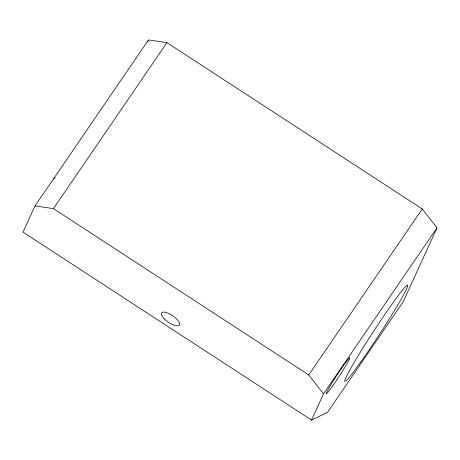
<?xml version="1.0" encoding="UTF-8"?>
<svg xmlns="http://www.w3.org/2000/svg" width="460" height="460" viewBox="0 0 460 460"><rect width="100%" height="100%" fill="white"/><g stroke="black" fill="none" stroke-linecap="round" stroke-linejoin="round"><path stroke-width="0.69" d="M35.012 205.913L23 232.127L311.495 420.072L327.497 412.413L403.161 301.754L437 227.861L422.245 208.966L166.928 42.642L148.511 39.928L35.012 205.913L53.435 208.633L308.752 374.957L323.506 393.852L311.495 420.072M147.625 41.877L148.218 40.578M53.435 208.633L166.928 42.642M308.752 374.957L422.245 208.966M323.506 393.852L437 227.861M53.877 179.095A21.557 1.242 -56.9 0 1 55.085 177.364M332.137 386.659A21.557 1.242 -56.9 0 0 349.865 357.788A21.557 1.242 -56.9 0 0 332.149 382.709A21.557 1.242 -56.9 0 0 332.137 386.659M163.731 318.211A10.775 3.881 34.4 0 0 179.245 325.237A10.775 3.881 34.4 0 0 168.584 313.398A10.775 3.881 34.4 0 0 163.731 318.211M360.904 361.813A57.483 3.318 -56.9 0 0 407.738 285.349A57.483 3.318 -56.9 0 0 360.088 352.578A57.483 3.318 -56.9 0 0 360.904 361.813"/></g></svg>
